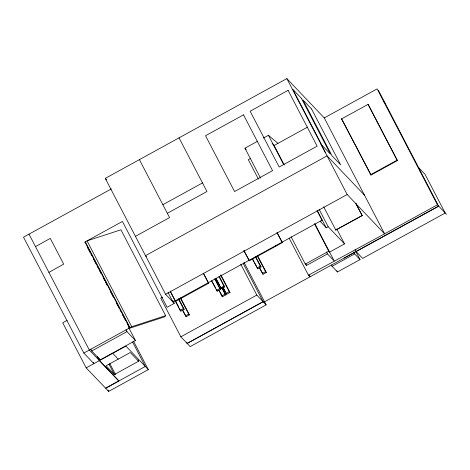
<?xml version="1.0" encoding="UTF-8"?>
<svg xmlns="http://www.w3.org/2000/svg" width="470" height="470" viewBox="0 0 470 470"><rect width="100%" height="100%" fill="white"/><g stroke="black" fill="none" stroke-linecap="round" stroke-linejoin="round"><path stroke-width="0.7" d="M84.847 242.432L85.317 241.815L130.014 327.666L129.538 328.283L128.522 326.333M165.628 315.646L131.735 326.721L87.044 240.863L120.937 229.795L165.628 315.646L164.77 316.774L129.538 328.283M35.497 246.621L50.278 238.378L63.685 264.128L48.909 272.377M97.484 356.748L99.493 360.613L118.851 380.953L105.668 388.214L86.186 367.869L62.722 322.796L67.216 320.329M111.361 188.899L23.5 237.168L83.836 353.07L129.679 327.884L84.988 242.026L122.417 221.464L167.114 307.315L174.27 303.385L165.605 294.285L105.274 178.383L286.853 78.613L324.271 117.923L384.607 233.825L308.449 275.22L289.185 238.22M260.556 178.13L244.964 148.173L257.642 141.212M263.347 138.074L268.417 135.29L277.964 143.368M162.867 204.709L202.5 182.93M250.816 158.284L248.295 159.665L258.435 179.141M272.118 143.344L274.11 145.483L307.55 127.112M324.271 117.923L377.116 88.889L437.447 204.791L446.5 214.297M167.332 213.292L206.964 191.513L179.035 137.857M341.62 118.904L368.045 104.387L368.374 104.734L397.42 160.534L371 175.052L341.62 118.904L371 175.052M135.442 236.334L169.57 217.587L139.402 159.636M370.671 174.705L397.091 160.188L397.42 160.534M165.605 294.285L347.189 194.515L384.607 233.825L437.447 204.791M162.667 297.122L160.752 298.174L180.862 336.808L187.148 343.411L263.112 301.675L243.337 263.688M322.003 220.224L173.025 302.075L167.996 292.416M316.974 210.566L322.167 220.401L320.229 221.47L326.303 227.786M243.889 250.721L249.294 260.774L282.323 242.626L277.294 232.967M175.157 300.906L175.61 301.382L208.639 283.24L203.61 273.581M130.014 327.666L131.735 326.721M91.732 350.984L126.965 331.626L135.431 340.527L100.204 359.879L91.732 350.984L90.722 349.04M314.518 223.843L328.753 251.192L329.582 252.114L344.534 243.895L328.183 226.722L326.239 227.786L317.467 210.93M220.659 287.922L223.961 286.107L224.713 286.9L221.411 288.715L215.601 278.205M256.99 267.959L260.292 266.143L261.044 266.937L257.742 268.752L252.296 258.941M180.122 310.341L183.423 308.526L184.175 309.319L180.874 311.134L180.122 310.341L170.463 291.894M216.453 290.378L219.754 288.568L220.506 289.356L217.205 291.171L211.418 280.708M362.17 215.566L335.774 230.036L362.17 215.566L355.855 203.428M86.186 367.869L125.919 346.096L148.314 369.608L108.682 391.387L105.668 388.214L145.3 366.441L132.54 341.966M225.935 293.468L229.243 291.653L229.995 292.446L226.693 294.261L222.921 287.669M262.266 273.505L265.568 271.689L266.326 272.483L263.024 274.298L259.252 267.706M185.403 315.887L188.705 314.072L189.457 314.865L186.155 316.68L182.378 310.088M221.728 295.93L225.036 294.114L225.788 294.907L222.486 296.717L218.709 290.125M291.065 236.727L305.3 264.075L328.753 251.192M305.3 264.075L306.558 265.397L327.473 253.906L334.264 261.038L314.835 223.779M180.862 336.808L256.826 295.072L266.143 304.877L190.18 346.613L187.166 343.441L263.124 301.705M138.585 361.23L130.29 352.518L106.073 365.825L114.369 374.543L138.585 361.23L137.916 359.944M263.788 302.216L438.704 206.113M332.067 266.308L354.639 253.906L360.044 259.587L337.478 271.983L332.067 266.308L331.403 265.021M344.263 258.001L438.669 206.166L378.373 90.211M308.449 275.22L310.024 276.812L309.007 274.862M29.005 234.142L89.341 350.044L118.851 380.953M383.82 101.767L385.077 103.089M418.559 167.532L425.097 174.399L445.207 213.033L362.64 258.4L356.101 251.532L355.097 249.599M364.491 195.191L327.079 155.881L145.494 255.651L146.434 256.644M244.964 148.173L246.221 149.495M282.323 242.626L276.918 232.574M275.344 245.863L275.72 246.257M208.639 283.24L203.158 273.099M105.274 178.383L106.672 179.857M112.706 353.352L118.234 359.162M83.836 353.07L93.888 363.633L93.219 362.346M347.148 194.468L286.853 78.613M220.671 293.603L222.486 296.717L219.466 290.918M320.904 144.084L325.44 152.732M368.045 104.387L397.091 160.188M355.831 203.404L362.153 215.548M355.696 251.238L360.044 259.587M353.634 251.979L354.639 253.906M336.826 229.09L344.534 243.895M323.707 206.859L335.791 230.059M319.071 209.215L328.183 226.722M274.11 145.483L284.25 164.964M268.417 135.29L283.674 164.588M336.808 270.702L337.478 271.983M326.462 251.955L327.473 253.906M305.541 263.447L306.558 265.397M257.554 255.639L266.326 272.483M257.525 256.232L265.568 271.689M255.68 256.632L261.044 266.937M255.568 257.072L260.292 266.143M259.669 267.859L263.024 274.298M252.378 258.447L254.053 261.667M254.722 262.953L256.403 266.173M257.072 267.465L257.742 268.752M243.93 250.475L249.294 260.774M244.018 262.377L266.143 304.877M240.734 264.163L256.826 295.072M220.941 275.05L229.995 292.446M220.518 274.903L229.243 291.653M219.349 276.589L224.713 286.9M218.932 276.442L223.961 286.107M222.98 287.135L225.341 291.67M226.017 292.963L226.693 294.261M222.099 287.822L225.788 294.907M222.01 288.31L225.036 294.114M216.047 278.404L219.737 285.49M220.407 286.782L221.411 288.715M215.137 279.045L220.506 289.356M214.725 278.91L219.754 288.568M212.17 281.501L215.53 287.951M216.2 289.238L217.205 291.171M180.733 298.103L189.457 314.865M180.316 297.957L188.705 314.072M178.806 299.002L184.175 309.319M178.388 298.855L183.423 308.526M182.801 310.241L186.155 316.68M175.839 301.464L178.864 307.268M179.534 308.555L180.874 311.134M170.252 291.083L175.61 301.382M172.913 300.776L174.27 303.385M186.478 342.125L187.148 343.411M87.22 246.985L90.263 252.837M90.939 254.141L91.621 255.439M93.313 258.694L96.362 264.545M97.037 265.85L98.729 269.099M99.405 270.397L101.097 273.652M103.13 277.553L104.822 280.807M105.503 282.106L107.195 285.361M110.239 291.212L113.288 297.063M116.337 302.921L118.029 306.17M118.704 307.474L119.38 308.772M120.062 310.077L120.737 311.375M122.429 314.63L125.478 320.481M127.17 323.73L127.846 325.034M128.68 327.555L135.431 340.527M133.568 341.279L148.314 369.608M125.948 329.681L126.965 331.626M109.804 363.563L115.502 374.514M109.005 364.238L114.369 374.543M99.528 358.587L100.204 359.879M97.384 356.748L99.393 360.613M108.012 390.094L108.682 391.387M243.513 114.85L205.531 135.718L234.577 191.525L272.559 170.657L243.513 114.85M288.098 90.352L250.116 111.22L279.168 167.026L317.15 146.158L288.098 90.352M301.405 98.312L292.734 89.2L321.78 145.007L330.457 154.119L301.405 98.312M311.587 109.011L302.915 99.898L331.961 155.705L340.638 164.817L311.587 109.011"/></g></svg>
